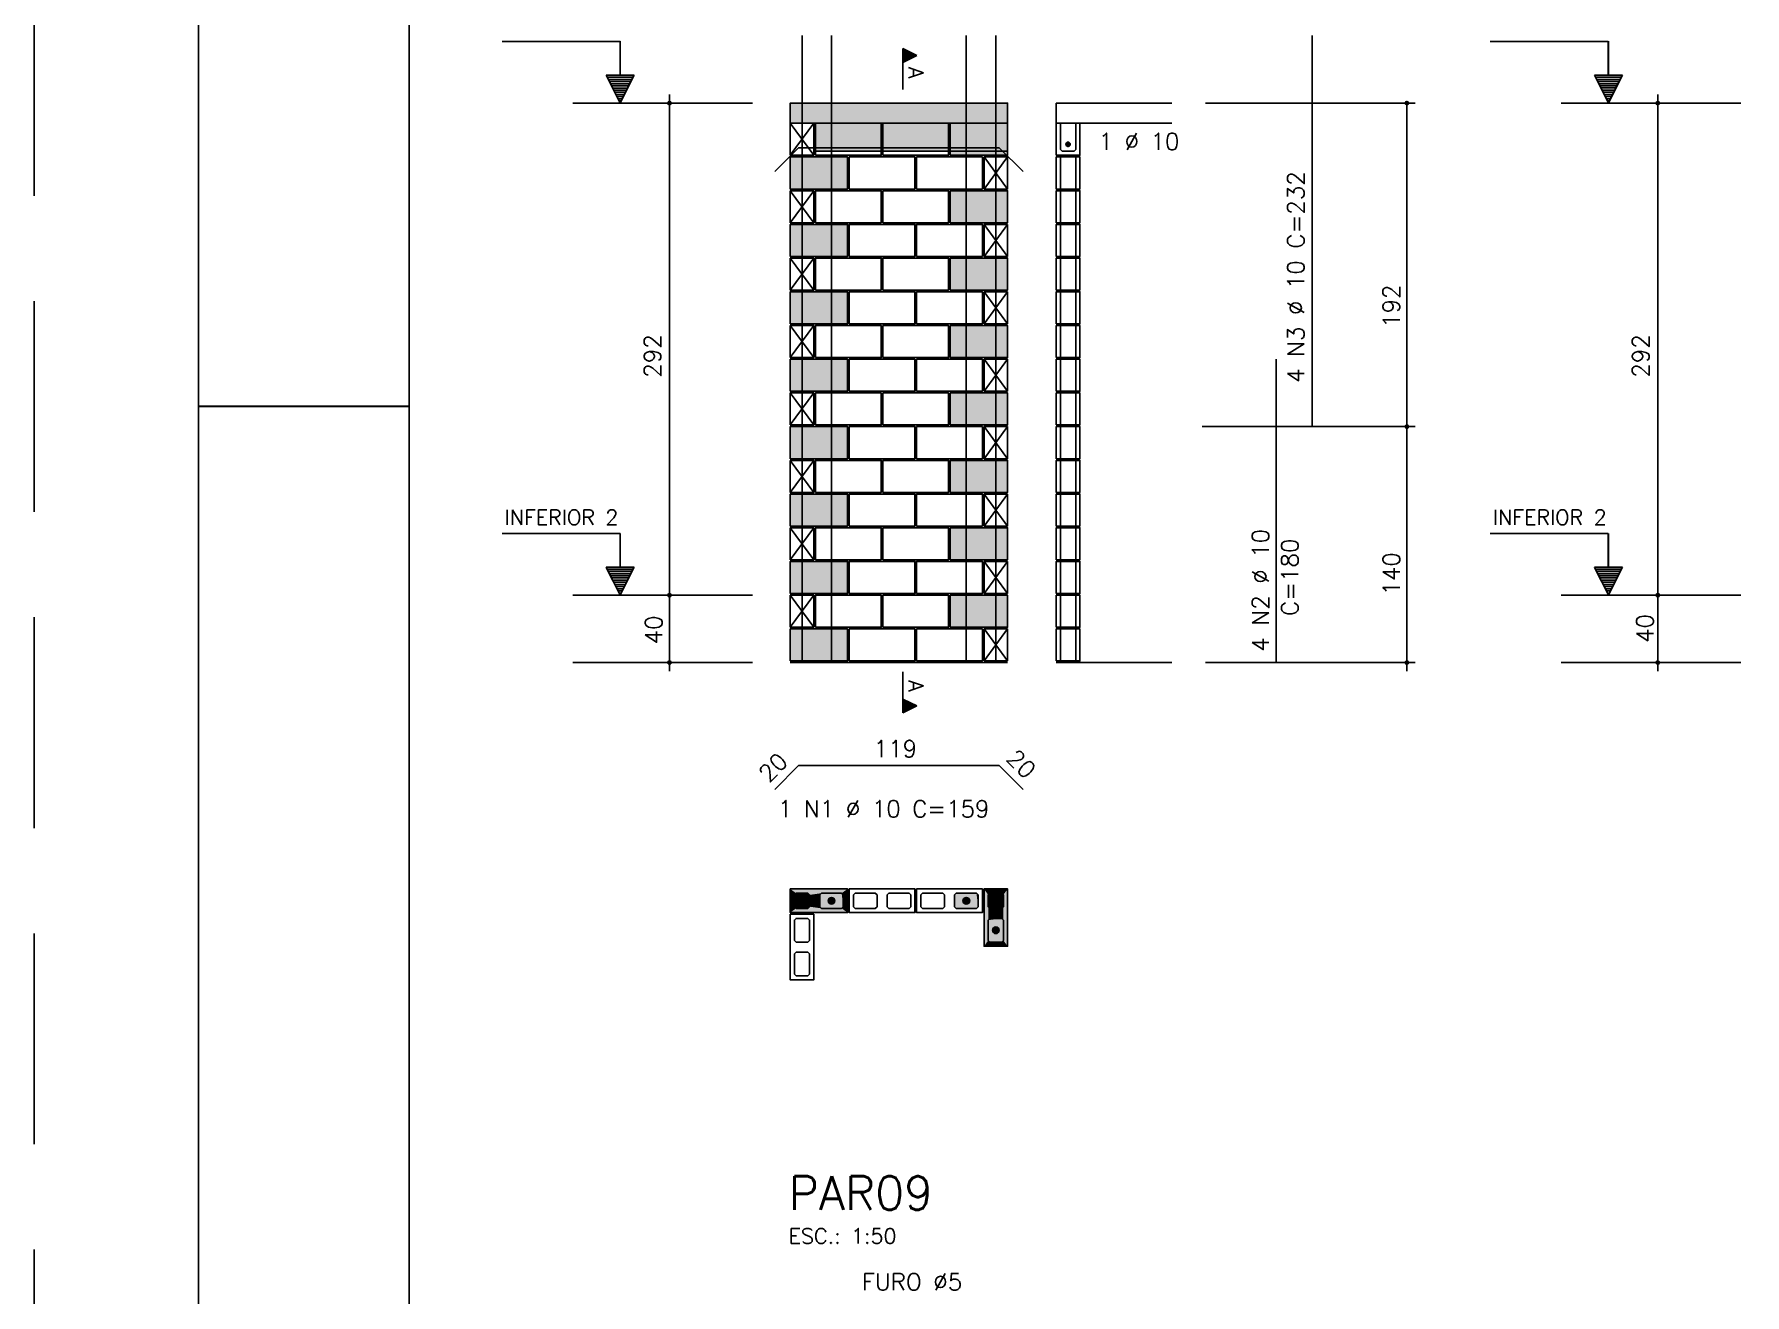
# Model space of a CAD drawing. Extents: x -1.9 to 86, y -1.6 to 60.9.
# Drawn here: x -1.95 to 18.35, y 19.16 to 34.11 of the extents above; entities that cross this region are included whole.
import ezdxf

# ---------------------------------------------------------------- set-up
doc = ezdxf.new("R2010")
doc.units = 0
doc.header["$MEASUREMENT"] = 0
doc.linetypes.add('HIDDEN', pattern=[0.375, 0.25, -0.125])
doc.layers.get('0').update_dxf_attribs({"linetype": 'CONTINUOUS'})
doc.layers.get('Defpoints').update_dxf_attribs({"linetype": 'CONTINUOUS'})
for name, color, linetype in [('ARQ_FOLHA', 7, 'CONTINUOUS'), ('PENA_01', 1, 'CONTINUOUS'), ('PENA_02', 2, 'CONTINUOUS'), ('PENA_03', 3, 'CONTINUOUS'), ('PENA_05', 5, 'CONTINUOUS'), ('PENA_06', 6, 'CONTINUOUS'), ('PENA_09', 254, 'CONTINUOUS'), ('PENA_11', 252, 'CONTINUOUS'), ('PENA_21', 100, 'CONTINUOUS')]:
    doc.layers.add(name, color=color, linetype=linetype)
doc.styles.get("Standard").update_dxf_attribs({"font": 'ROMANS.SHX'})

# ---------------------------------------------------------------- blocks, each defined once
blk = doc.blocks.new('FOLHA A1 - 841 X 594')
at = {"layer": 'ARQ_FOLHA', "color": 1}
blk.add_line((-816, 297), (-841, 297), dxfattribs=at)
for points in [[(-841, 0), (0, 0), (0, 594), (-841, 594)], [(-816, 10), (-10, 10), (-10, 584), (-816, 584)]]:
    blk.add_lwpolyline(points, close=True, dxfattribs=at)
at = {"layer": 'Defpoints', "color": 8, "linetype": 'HIDDEN', "ltscale": 100}
blk.add_lwpolyline([(-860.5, 609.5), (-860.5, -15.5), (19.5, -15.5), (19.5, 609.5)], close=True, dxfattribs=at)
blk = doc.blocks.new('*U24')
blk.add_blockref('FOLHA A1 - 841 X 594', (0, 0))

msp = doc.modelspace()

# ---------------------------------------------------------------- linework, layer by layer
at = {"layer": 'PENA_01', "linetype": 'Continuous'}
for p, q in [((4.442724, 33.297478), (6.573587, 33.297478)), ((16.170144, 33.297678), (18.301008, 33.297678)), ((7.32108, 32.727478), (8.10108, 32.727478)), ((8.12108, 32.727478), (8.90108, 32.727478)), ((8.92108, 32.727478), (9.60108, 32.727478)), ((4.442724, 27.457478), (6.573587, 27.457478)), ((16.170144, 27.457678), (18.301008, 27.457678)), ((4.442724, 26.657478), (6.573587, 26.657478)), ((16.170144, 26.657678), (18.301008, 26.657678))]:
    msp.add_line(p, q, dxfattribs=at)
for points in [[(7.09108, 23.741505), (7.23108, 23.741505), (7.25108, 23.761505), (7.25108, 23.901505), (7.23108, 23.921505), (7.09108, 23.921505), (7.07108, 23.901505), (7.07108, 23.761505), (7.09108, 23.741505)], [(7.39108, 23.741505), (7.63108, 23.741505), (7.65108, 23.761505), (7.65108, 23.901505), (7.63108, 23.921505), (7.39108, 23.921505), (7.37108, 23.901505), (7.37108, 23.761505), (7.39108, 23.741505)], [(7.77108, 23.901505), (7.79108, 23.921505), (8.03108, 23.921505), (8.05108, 23.901505), (8.05108, 23.761505), (8.03108, 23.741505), (7.79108, 23.741505), (7.77108, 23.761505), (7.77108, 23.901505)], [(8.17108, 23.901505), (8.19108, 23.921505), (8.43108, 23.921505), (8.45108, 23.901505), (8.45108, 23.761505), (8.43108, 23.741505), (8.19108, 23.741505), (8.17108, 23.761505), (8.17108, 23.901505)], [(8.57108, 23.901505), (8.59108, 23.921505), (8.83108, 23.921505), (8.85108, 23.901505), (8.85108, 23.761505), (8.83108, 23.741505), (8.59108, 23.741505), (8.57108, 23.761505), (8.57108, 23.901505)], [(8.97108, 23.901505), (8.99108, 23.921505), (9.23108, 23.921505), (9.25108, 23.901505), (9.25108, 23.761505), (9.23108, 23.741505), (8.99108, 23.741505), (8.97108, 23.761505), (8.97108, 23.901505)], [(9.37108, 23.901505), (9.37108, 23.761505), (9.39108, 23.741505), (9.53108, 23.741505), (9.55108, 23.761505), (9.55108, 23.901505), (9.53108, 23.921505), (9.39108, 23.921505), (9.37108, 23.901505)], [(7.23108, 23.621505), (7.25108, 23.601505), (7.25108, 23.361505), (7.23108, 23.341505), (7.09108, 23.341505), (7.07108, 23.361505), (7.07108, 23.601505), (7.09108, 23.621505), (7.23108, 23.621505)], [(9.37108, 23.601505), (9.37108, 23.361505), (9.39108, 23.341505), (9.53108, 23.341505), (9.55108, 23.361505), (9.55108, 23.601505), (9.53108, 23.621505), (9.39108, 23.621505), (9.37108, 23.601505)], [(7.23108, 23.221505), (7.25108, 23.201505), (7.25108, 22.961505), (7.23108, 22.941505), (7.09108, 22.941505), (7.07108, 22.961505), (7.07108, 23.201505), (7.09108, 23.221505), (7.23108, 23.221505)]]:
    msp.add_lwpolyline(points, dxfattribs=at)
at = {"layer": 'PENA_02', "linetype": 'Continuous'}
for p, q in [((7.30108, 33.057478), (7.02108, 33.057478)), ((7.02108, 33.057478), (7.02108, 32.677478)), ((7.30108, 32.677478), (7.30108, 33.057478)), ((7.02108, 32.677478), (7.30108, 32.677478)), ((9.60108, 32.657478), (9.32108, 32.657478)), ((9.32108, 32.657478), (9.32108, 32.277478)), ((9.60108, 32.277478), (9.60108, 32.657478)), ((9.32108, 32.277478), (9.60108, 32.277478)), ((7.30108, 32.257478), (7.02108, 32.257478)), ((7.02108, 32.257478), (7.02108, 31.877478)), ((7.30108, 31.877478), (7.30108, 32.257478)), ((7.02108, 31.877478), (7.30108, 31.877478)), ((9.60108, 31.857478), (9.32108, 31.857478)), ((9.32108, 31.857478), (9.32108, 31.477478)), ((9.60108, 31.477478), (9.60108, 31.857478)), ((9.32108, 31.477478), (9.60108, 31.477478)), ((7.30108, 31.457478), (7.02108, 31.457478)), ((7.02108, 31.457478), (7.02108, 31.077478)), ((7.30108, 31.077478), (7.30108, 31.457478)), ((7.02108, 31.077478), (7.30108, 31.077478)), ((9.60108, 31.057478), (9.32108, 31.057478)), ((9.32108, 31.057478), (9.32108, 30.677478)), ((9.60108, 30.677478), (9.60108, 31.057478)), ((7.30108, 30.657478), (7.02108, 30.657478)), ((7.02108, 30.657478), (7.02108, 30.277478)), ((7.30108, 30.277478), (7.30108, 30.657478)), ((9.32108, 30.677478), (9.60108, 30.677478)), ((7.02108, 30.277478), (7.30108, 30.277478)), ((9.60108, 30.257478), (9.32108, 30.257478)), ((9.32108, 30.257478), (9.32108, 29.877478)), ((9.60108, 29.877478), (9.60108, 30.257478)), ((7.30108, 29.857478), (7.02108, 29.857478)), ((7.02108, 29.857478), (7.02108, 29.477478)), ((7.30108, 29.477478), (7.30108, 29.857478)), ((9.32108, 29.877478), (9.60108, 29.877478)), ((0, 29.700015), (2.5, 29.700015)), ((7.02108, 29.477478), (7.30108, 29.477478)), ((9.60108, 29.457478), (9.32108, 29.457478)), ((9.32108, 29.457478), (9.32108, 29.077478)), ((9.60108, 29.077478), (9.60108, 29.457478)), ((7.30108, 29.057478), (7.02108, 29.057478)), ((7.02108, 29.057478), (7.02108, 28.677478)), ((7.30108, 28.677478), (7.30108, 29.057478)), ((9.32108, 29.077478), (9.60108, 29.077478)), ((7.02108, 28.677478), (7.30108, 28.677478)), ((9.60108, 28.657478), (9.32108, 28.657478)), ((9.32108, 28.657478), (9.32108, 28.277478)), ((9.60108, 28.277478), (9.60108, 28.657478)), ((7.30108, 28.257478), (7.02108, 28.257478)), ((7.02108, 28.257478), (7.02108, 27.877478)), ((7.30108, 27.877478), (7.30108, 28.257478)), ((9.32108, 28.277478), (9.60108, 28.277478)), ((7.02108, 27.877478), (7.30108, 27.877478)), ((9.60108, 27.857478), (9.32108, 27.857478)), ((9.32108, 27.857478), (9.32108, 27.477478)), ((9.60108, 27.477478), (9.60108, 27.857478)), ((7.30108, 27.457478), (7.02108, 27.457478)), ((7.02108, 27.457478), (7.02108, 27.077478)), ((7.30108, 27.077478), (7.30108, 27.457478)), ((9.32108, 27.477478), (9.60108, 27.477478)), ((7.02108, 27.077478), (7.30108, 27.077478)), ((9.60108, 27.057478), (9.32108, 27.057478)), ((9.32108, 27.057478), (9.32108, 26.677478)), ((9.60108, 26.677478), (9.60108, 27.057478)), ((7.02108, 26.657478), (9.60108, 26.657478)), ((9.32108, 26.677478), (9.60108, 26.677478))]:
    msp.add_line(p, q, dxfattribs=at)
for points in [[(7.02108, 33.057478), (9.60108, 33.057478), (9.60108, 33.297478), (7.02108, 33.297478), (7.02108, 33.057478)], [(7.32108, 32.677478), (8.10108, 32.677478), (8.10108, 33.057478), (7.32108, 33.057478), (7.32108, 32.677478)], [(8.12108, 32.677478), (8.90108, 32.677478), (8.90108, 33.057478), (8.12108, 33.057478), (8.12108, 32.677478)], [(8.92108, 32.677478), (9.60108, 32.677478), (9.60108, 33.057478), (8.92108, 33.057478), (8.92108, 32.677478)], [(7.02108, 32.277478), (7.70108, 32.277478), (7.70108, 32.657478), (7.02108, 32.657478), (7.02108, 32.277478)], [(7.72108, 32.277478), (8.50108, 32.277478), (8.50108, 32.657478), (7.72108, 32.657478), (7.72108, 32.277478)], [(8.52108, 32.277478), (9.30108, 32.277478), (9.30108, 32.657478), (8.52108, 32.657478), (8.52108, 32.277478)], [(7.32108, 31.877478), (8.10108, 31.877478), (8.10108, 32.257478), (7.32108, 32.257478), (7.32108, 31.877478)], [(8.12108, 31.877478), (8.90108, 31.877478), (8.90108, 32.257478), (8.12108, 32.257478), (8.12108, 31.877478)], [(8.92108, 31.877478), (9.60108, 31.877478), (9.60108, 32.257478), (8.92108, 32.257478), (8.92108, 31.877478)], [(7.02108, 31.477478), (7.70108, 31.477478), (7.70108, 31.857478), (7.02108, 31.857478), (7.02108, 31.477478)], [(7.72108, 31.477478), (8.50108, 31.477478), (8.50108, 31.857478), (7.72108, 31.857478), (7.72108, 31.477478)], [(8.52108, 31.477478), (9.30108, 31.477478), (9.30108, 31.857478), (8.52108, 31.857478), (8.52108, 31.477478)], [(7.32108, 31.077478), (8.10108, 31.077478), (8.10108, 31.457478), (7.32108, 31.457478), (7.32108, 31.077478)], [(8.12108, 31.077478), (8.90108, 31.077478), (8.90108, 31.457478), (8.12108, 31.457478), (8.12108, 31.077478)], [(8.92108, 31.077478), (9.60108, 31.077478), (9.60108, 31.457478), (8.92108, 31.457478), (8.92108, 31.077478)], [(7.02108, 30.677478), (7.70108, 30.677478), (7.70108, 31.057478), (7.02108, 31.057478), (7.02108, 30.677478)], [(7.72108, 30.677478), (8.50108, 30.677478), (8.50108, 31.057478), (7.72108, 31.057478), (7.72108, 30.677478)], [(8.52108, 30.677478), (9.30108, 30.677478), (9.30108, 31.057478), (8.52108, 31.057478), (8.52108, 30.677478)], [(7.32108, 30.277478), (8.10108, 30.277478), (8.10108, 30.657478), (7.32108, 30.657478), (7.32108, 30.277478)], [(8.12108, 30.277478), (8.90108, 30.277478), (8.90108, 30.657478), (8.12108, 30.657478), (8.12108, 30.277478)], [(8.92108, 30.277478), (9.60108, 30.277478), (9.60108, 30.657478), (8.92108, 30.657478), (8.92108, 30.277478)], [(7.02108, 29.877478), (7.70108, 29.877478), (7.70108, 30.257478), (7.02108, 30.257478), (7.02108, 29.877478)], [(7.72108, 29.877478), (8.50108, 29.877478), (8.50108, 30.257478), (7.72108, 30.257478), (7.72108, 29.877478)], [(8.52108, 29.877478), (9.30108, 29.877478), (9.30108, 30.257478), (8.52108, 30.257478), (8.52108, 29.877478)], [(7.32108, 29.477478), (8.10108, 29.477478), (8.10108, 29.857478), (7.32108, 29.857478), (7.32108, 29.477478)], [(8.12108, 29.477478), (8.90108, 29.477478), (8.90108, 29.857478), (8.12108, 29.857478), (8.12108, 29.477478)], [(8.92108, 29.477478), (9.60108, 29.477478), (9.60108, 29.857478), (8.92108, 29.857478), (8.92108, 29.477478)], [(7.02108, 29.077478), (7.70108, 29.077478), (7.70108, 29.457478), (7.02108, 29.457478), (7.02108, 29.077478)], [(7.72108, 29.077478), (8.50108, 29.077478), (8.50108, 29.457478), (7.72108, 29.457478), (7.72108, 29.077478)], [(8.52108, 29.077478), (9.30108, 29.077478), (9.30108, 29.457478), (8.52108, 29.457478), (8.52108, 29.077478)], [(7.32108, 28.677478), (8.10108, 28.677478), (8.10108, 29.057478), (7.32108, 29.057478), (7.32108, 28.677478)], [(8.12108, 28.677478), (8.90108, 28.677478), (8.90108, 29.057478), (8.12108, 29.057478), (8.12108, 28.677478)], [(8.92108, 28.677478), (9.60108, 28.677478), (9.60108, 29.057478), (8.92108, 29.057478), (8.92108, 28.677478)], [(7.02108, 28.277478), (7.70108, 28.277478), (7.70108, 28.657478), (7.02108, 28.657478), (7.02108, 28.277478)], [(7.72108, 28.277478), (8.50108, 28.277478), (8.50108, 28.657478), (7.72108, 28.657478), (7.72108, 28.277478)], [(8.52108, 28.277478), (9.30108, 28.277478), (9.30108, 28.657478), (8.52108, 28.657478), (8.52108, 28.277478)], [(7.32108, 27.877478), (8.10108, 27.877478), (8.10108, 28.257478), (7.32108, 28.257478), (7.32108, 27.877478)], [(8.12108, 27.877478), (8.90108, 27.877478), (8.90108, 28.257478), (8.12108, 28.257478), (8.12108, 27.877478)], [(8.92108, 27.877478), (9.60108, 27.877478), (9.60108, 28.257478), (8.92108, 28.257478), (8.92108, 27.877478)], [(7.02108, 27.477478), (7.70108, 27.477478), (7.70108, 27.857478), (7.02108, 27.857478), (7.02108, 27.477478)], [(7.72108, 27.477478), (8.50108, 27.477478), (8.50108, 27.857478), (7.72108, 27.857478), (7.72108, 27.477478)], [(8.52108, 27.477478), (9.30108, 27.477478), (9.30108, 27.857478), (8.52108, 27.857478), (8.52108, 27.477478)], [(7.32108, 27.077478), (8.10108, 27.077478), (8.10108, 27.457478), (7.32108, 27.457478), (7.32108, 27.077478)], [(8.12108, 27.077478), (8.90108, 27.077478), (8.90108, 27.457478), (8.12108, 27.457478), (8.12108, 27.077478)], [(8.92108, 27.077478), (9.60108, 27.077478), (9.60108, 27.457478), (8.92108, 27.457478), (8.92108, 27.077478)], [(7.02108, 26.677478), (7.70108, 26.677478), (7.70108, 27.057478), (7.02108, 27.057478), (7.02108, 26.677478)], [(7.72108, 26.677478), (8.50108, 26.677478), (8.50108, 27.057478), (7.72108, 27.057478), (7.72108, 26.677478)], [(8.52108, 26.677478), (9.30108, 26.677478), (9.30108, 27.057478), (8.52108, 27.057478), (8.52108, 26.677478)], [(7.02108, 23.691505), (7.70108, 23.691505), (7.70108, 23.971505), (7.02108, 23.971505), (7.02108, 23.691505)], [(7.72108, 23.971505), (8.50108, 23.971505), (8.50108, 23.691505), (7.72108, 23.691505), (7.72108, 23.971505)], [(8.52108, 23.971505), (9.30108, 23.971505), (9.30108, 23.691505), (8.52108, 23.691505), (8.52108, 23.971505)], [(9.32108, 23.971505), (9.32108, 23.291505), (9.60108, 23.291505), (9.60108, 23.971505), (9.32108, 23.971505)], [(7.30108, 23.671505), (7.30108, 22.891505), (7.02108, 22.891505), (7.02108, 23.671505), (7.30108, 23.671505)]]:
    msp.add_lwpolyline(points, dxfattribs=at)
for centre, radius in [((5.58887, 33.297478), 0.02), ((5.58887, 33.297478), 0.01), ((14.339131, 33.297478), 0.02), ((14.339131, 33.297478), 0.01), ((17.31629, 33.297678), 0.02), ((17.31629, 33.297678), 0.01), ((14.339131, 29.457478), 0.02), ((14.339131, 29.457478), 0.01), ((5.58887, 27.457478), 0.02), ((5.58887, 27.457478), 0.01), ((17.31629, 27.457678), 0.02), ((17.31629, 27.457678), 0.01), ((5.58887, 26.657478), 0.02), ((5.58887, 26.657478), 0.01), ((14.339131, 26.657478), 0.02), ((14.339131, 26.657478), 0.01), ((17.31629, 26.657678), 0.02), ((17.31629, 26.657678), 0.01)]:
    msp.add_circle(centre, radius, dxfattribs=at)
at = {"layer": 'PENA_03', "linetype": 'Continuous'}
for p, q in [((5.001723, 34.029343), (3.601723, 34.029343)), ((5.001723, 33.629343), (5.001723, 34.029343)), ((5.003123, 33.629343), (5.003123, 34.030743)), ((8.357106, 33.4588), (8.357106, 33.945182)), ((8.357106, 33.945182), (8.523039, 33.862216)), ((8.357801, 33.944054), (8.521478, 33.862216)), ((8.357802, 33.944054), (8.357802, 33.780377)), ((8.36987, 33.9388), (8.36987, 33.785631)), ((8.382634, 33.932418), (8.382634, 33.792013)), ((8.395398, 33.926036), (8.395398, 33.798395)), ((8.408162, 33.919654), (8.408162, 33.804777)), ((8.420926, 33.913272), (8.420926, 33.811159)), ((8.43369, 33.90689), (8.43369, 33.817541)), ((8.446454, 33.900508), (8.446454, 33.823923)), ((16.729143, 34.029543), (15.329143, 34.029543)), ((16.729143, 33.629543), (16.729143, 34.029543)), ((16.730543, 33.629543), (16.730543, 34.030943)), ((8.523039, 33.862216), (8.357801, 33.779597)), ((8.521478, 33.862216), (8.357802, 33.780377)), ((8.357802, 33.779597), (8.357802, 33.4588)), ((8.459218, 33.894126), (8.459218, 33.830305)), ((8.471982, 33.887744), (8.471982, 33.836687)), ((8.484746, 33.881362), (8.484746, 33.843069)), ((8.497511, 33.87498), (8.497511, 33.849451)), ((8.510275, 33.868598), (8.510275, 33.855834)), ((5.002423, 33.297478), (4.83649, 33.629343)), ((4.83649, 33.629343), (5.001723, 33.629343)), ((5.002423, 33.3006), (4.838746, 33.627952)), ((5.166099, 33.627952), (4.838746, 33.627952)), ((5.155591, 33.603815), (4.849253, 33.603815)), ((5.142827, 33.578287), (4.862018, 33.578287)), ((5.130063, 33.552759), (4.874782, 33.552759)), ((5.117299, 33.527231), (4.887546, 33.527231)), ((5.104535, 33.501703), (4.90031, 33.501703)), ((5.168355, 33.629343), (5.002423, 33.297478)), ((5.166099, 33.627953), (5.002423, 33.300599)), ((5.003123, 33.629343), (5.168355, 33.629343)), ((16.729843, 33.297678), (16.56391, 33.629543)), ((16.56391, 33.629543), (16.729143, 33.629543)), ((16.729843, 33.3008), (16.566166, 33.628152)), ((16.893519, 33.628152), (16.566166, 33.628152)), ((16.883012, 33.604015), (16.576674, 33.604015)), ((16.870248, 33.578487), (16.589438, 33.578487)), ((16.857484, 33.552959), (16.602202, 33.552959)), ((16.844719, 33.527431), (16.614966, 33.527431)), ((16.831955, 33.501903), (16.62773, 33.501903)), ((16.895776, 33.629543), (16.729843, 33.297678)), ((16.893519, 33.628153), (16.729843, 33.300799)), ((16.730543, 33.629543), (16.895776, 33.629543)), ((5.091771, 33.476175), (4.913074, 33.476175)), ((5.079007, 33.450647), (4.925838, 33.450647)), ((5.066243, 33.425119), (4.938602, 33.425119)), ((5.053479, 33.399591), (4.951366, 33.399591)), ((5.040715, 33.374063), (4.96413, 33.374063)), ((5.027951, 33.348534), (4.976894, 33.348534)), ((5.015187, 33.323006), (4.989659, 33.323006)), ((5.58887, 26.556945), (5.58887, 33.397478)), ((10.179135, 33.297478), (10.179135, 32.677478)), ((10.179135, 33.297478), (11.549815, 33.297478)), ((11.949815, 33.297478), (14.439131, 33.297478)), ((14.339131, 26.556945), (14.339131, 33.297478)), ((16.819191, 33.476375), (16.640494, 33.476375)), ((16.806427, 33.450847), (16.653258, 33.450847)), ((16.793663, 33.425319), (16.666022, 33.425319)), ((16.780899, 33.399791), (16.678786, 33.399791)), ((16.768135, 33.374263), (16.69155, 33.374263)), ((16.755371, 33.348734), (16.704314, 33.348734)), ((16.742607, 33.323206), (16.717079, 33.323206)), ((17.31629, 26.557145), (17.31629, 33.397678)), ((7.02108, 32.677478), (7.30108, 33.057478)), ((7.30108, 32.677478), (7.02108, 33.057478)), ((10.179135, 33.057478), (11.549815, 33.057478)), ((9.32108, 32.277478), (9.60108, 32.657478)), ((9.60108, 32.277478), (9.32108, 32.657478)), ((10.229135, 32.277478), (10.229135, 32.657478)), ((10.409135, 32.277478), (10.409135, 32.657478)), ((7.02108, 31.877478), (7.30108, 32.257478)), ((7.30108, 31.877478), (7.02108, 32.257478)), ((10.229135, 31.877478), (10.229135, 32.257478)), ((10.409135, 31.877478), (10.409135, 32.257478)), ((9.32108, 31.477478), (9.60108, 31.857478)), ((9.60108, 31.477478), (9.32108, 31.857478)), ((10.229135, 31.477478), (10.229135, 31.857478)), ((10.409135, 31.477478), (10.409135, 31.857478)), ((7.02108, 31.077478), (7.30108, 31.457478)), ((7.30108, 31.077478), (7.02108, 31.457478)), ((10.229135, 31.077478), (10.229135, 31.457478)), ((10.409135, 31.077478), (10.409135, 31.457478)), ((9.32108, 30.677478), (9.60108, 31.057478)), ((9.60108, 30.677478), (9.32108, 31.057478)), ((10.229135, 30.677478), (10.229135, 31.057478)), ((10.409135, 30.677478), (10.409135, 31.057478)), ((7.02108, 30.277478), (7.30108, 30.657478)), ((7.30108, 30.277478), (7.02108, 30.657478)), ((10.229135, 30.277478), (10.229135, 30.657478)), ((10.409135, 30.277478), (10.409135, 30.657478)), ((9.32108, 29.877478), (9.60108, 30.257478)), ((9.60108, 29.877478), (9.32108, 30.257478)), ((10.229135, 29.877478), (10.229135, 30.257478)), ((10.409135, 29.877478), (10.409135, 30.257478)), ((7.02108, 29.477478), (7.30108, 29.857478)), ((7.30108, 29.477478), (7.02108, 29.857478)), ((10.229135, 29.477478), (10.229135, 29.857478)), ((10.409135, 29.477478), (10.409135, 29.857478)), ((9.32108, 29.077478), (9.60108, 29.457478)), ((9.60108, 29.077478), (9.32108, 29.457478)), ((10.229135, 29.077478), (10.229135, 29.457478)), ((10.409135, 29.077478), (10.409135, 29.457478)), ((11.907883, 29.457478), (14.439131, 29.457478)), ((7.02108, 28.677478), (7.30108, 29.057478)), ((7.30108, 28.677478), (7.02108, 29.057478)), ((10.229135, 28.677478), (10.229135, 29.057478)), ((10.409135, 28.677478), (10.409135, 29.057478)), ((9.32108, 28.277478), (9.60108, 28.657478)), ((9.60108, 28.277478), (9.32108, 28.657478)), ((10.229135, 28.277478), (10.229135, 28.657478)), ((10.409135, 28.277478), (10.409135, 28.657478)), ((7.02108, 27.877478), (7.30108, 28.257478)), ((7.30108, 27.877478), (7.02108, 28.257478)), ((10.229135, 27.877478), (10.229135, 28.257478)), ((10.409135, 27.877478), (10.409135, 28.257478)), ((5.001723, 28.189343), (3.601723, 28.189343)), ((5.001723, 27.789343), (5.001723, 28.189343)), ((5.003123, 27.789343), (5.003123, 28.190743)), ((16.729143, 28.189543), (15.329143, 28.189543)), ((16.729143, 27.789543), (16.729143, 28.189543)), ((16.730543, 27.789543), (16.730543, 28.190943)), ((9.32108, 27.477478), (9.60108, 27.857478)), ((9.60108, 27.477478), (9.32108, 27.857478)), ((10.229135, 27.477478), (10.229135, 27.857478)), ((10.409135, 27.477478), (10.409135, 27.857478)), ((5.002423, 27.457478), (4.83649, 27.789343)), ((4.83649, 27.789343), (5.001723, 27.789343)), ((5.002423, 27.4606), (4.838746, 27.787952)), ((5.166099, 27.787952), (4.838746, 27.787952)), ((5.155591, 27.763815), (4.849253, 27.763815)), ((5.142827, 27.738287), (4.862018, 27.738287)), ((5.130063, 27.712759), (4.874782, 27.712759)), ((5.117299, 27.687231), (4.887546, 27.687231)), ((5.104535, 27.661703), (4.90031, 27.661703)), ((5.091771, 27.636175), (4.913074, 27.636175)), ((5.079007, 27.610647), (4.925838, 27.610647)), ((5.168355, 27.789343), (5.002423, 27.457478)), ((5.166099, 27.787953), (5.002423, 27.460599)), ((5.003123, 27.789343), (5.168355, 27.789343)), ((16.729843, 27.457678), (16.56391, 27.789543)), ((16.56391, 27.789543), (16.729143, 27.789543)), ((16.729843, 27.4608), (16.566166, 27.788152)), ((16.893519, 27.788152), (16.566166, 27.788152)), ((16.883012, 27.764015), (16.576674, 27.764015)), ((16.870248, 27.738487), (16.589438, 27.738487)), ((16.857484, 27.712959), (16.602202, 27.712959)), ((16.844719, 27.687431), (16.614966, 27.687431)), ((16.831955, 27.661903), (16.62773, 27.661903)), ((16.819191, 27.636375), (16.640494, 27.636375)), ((16.806427, 27.610847), (16.653258, 27.610847)), ((16.895776, 27.789543), (16.729843, 27.457678)), ((16.893519, 27.788153), (16.729843, 27.460799)), ((16.730543, 27.789543), (16.895776, 27.789543)), ((5.066243, 27.585119), (4.938602, 27.585119)), ((5.053479, 27.559591), (4.951366, 27.559591)), ((5.040715, 27.534063), (4.96413, 27.534063)), ((5.027951, 27.508534), (4.976894, 27.508534)), ((5.015187, 27.483006), (4.989659, 27.483006)), ((7.02108, 27.077478), (7.30108, 27.457478)), ((7.30108, 27.077478), (7.02108, 27.457478)), ((10.229135, 27.077478), (10.229135, 27.457478)), ((10.409135, 27.077478), (10.409135, 27.457478)), ((16.793663, 27.585319), (16.666022, 27.585319)), ((16.780899, 27.559791), (16.678786, 27.559791)), ((16.768135, 27.534263), (16.69155, 27.534263)), ((16.755371, 27.508734), (16.704314, 27.508734)), ((16.742607, 27.483206), (16.717079, 27.483206)), ((9.32108, 26.677478), (9.60108, 27.057478)), ((9.60108, 26.677478), (9.32108, 27.057478)), ((10.229135, 26.677478), (10.229135, 27.057478)), ((10.409135, 26.677478), (10.409135, 27.057478)), ((10.179135, 26.657478), (11.549815, 26.657478)), ((11.949815, 26.657478), (14.439131, 26.657478)), ((8.357106, 26.546628), (8.357106, 26.060246)), ((8.357802, 26.225831), (8.357802, 26.546628)), ((8.523039, 26.143212), (8.357801, 26.225831)), ((8.357802, 26.061374), (8.357802, 26.225051)), ((8.521478, 26.143212), (8.357802, 26.225051)), ((8.36987, 26.066628), (8.36987, 26.219797)), ((8.382634, 26.07301), (8.382634, 26.213415)), ((8.395398, 26.079392), (8.395398, 26.207033)), ((8.408162, 26.085774), (8.408162, 26.200651)), ((8.420926, 26.092156), (8.420926, 26.194269)), ((8.43369, 26.098538), (8.43369, 26.187887)), ((8.357106, 26.060246), (8.523039, 26.143212)), ((8.357801, 26.061374), (8.521478, 26.143212)), ((8.446454, 26.10492), (8.446454, 26.181505)), ((8.459218, 26.111302), (8.459218, 26.175123)), ((8.471982, 26.117684), (8.471982, 26.168741)), ((8.484746, 26.124066), (8.484746, 26.162359)), ((8.497511, 26.130448), (8.497511, 26.155977)), ((8.510275, 26.13683), (8.510275, 26.149594))]:
    msp.add_line(p, q, dxfattribs=at)
for points in [[(10.179135, 32.677478), (10.459135, 32.677478), (10.459135, 33.057478)], [(10.409135, 33.057478), (10.409135, 32.747478), (10.389135, 32.727478), (10.249135, 32.727478), (10.229135, 32.747478), (10.229135, 33.057478)], [(10.343684, 32.808468), (10.341523, 32.818636), (10.335412, 32.827047), (10.32641, 32.832244), (10.316071, 32.833331), (10.306184, 32.830119), (10.298459, 32.823163), (10.294231, 32.813666), (10.294231, 32.80327), (10.298459, 32.793773), (10.306184, 32.786817), (10.316071, 32.783605), (10.32641, 32.784692), (10.335412, 32.789889), (10.341523, 32.7983), (10.343684, 32.808468)], [(10.179135, 32.277478), (10.459135, 32.277478), (10.459135, 32.657478), (10.179135, 32.657478), (10.179135, 32.277478)], [(10.179135, 31.877478), (10.459135, 31.877478), (10.459135, 32.257478), (10.179135, 32.257478), (10.179135, 31.877478)], [(10.179135, 31.477478), (10.459135, 31.477478), (10.459135, 31.857478), (10.179135, 31.857478), (10.179135, 31.477478)], [(10.179135, 31.077478), (10.459135, 31.077478), (10.459135, 31.457478), (10.179135, 31.457478), (10.179135, 31.077478)], [(10.179135, 30.677478), (10.459135, 30.677478), (10.459135, 31.057478), (10.179135, 31.057478), (10.179135, 30.677478)], [(10.179135, 30.277478), (10.459135, 30.277478), (10.459135, 30.657478), (10.179135, 30.657478), (10.179135, 30.277478)], [(10.179135, 29.877478), (10.459135, 29.877478), (10.459135, 30.257478), (10.179135, 30.257478), (10.179135, 29.877478)], [(10.179135, 29.477478), (10.459135, 29.477478), (10.459135, 29.857478), (10.179135, 29.857478), (10.179135, 29.477478)], [(10.179135, 29.077478), (10.459135, 29.077478), (10.459135, 29.457478), (10.179135, 29.457478), (10.179135, 29.077478)], [(10.179135, 28.677478), (10.459135, 28.677478), (10.459135, 29.057478), (10.179135, 29.057478), (10.179135, 28.677478)], [(10.179135, 28.277478), (10.459135, 28.277478), (10.459135, 28.657478), (10.179135, 28.657478), (10.179135, 28.277478)], [(10.179135, 27.877478), (10.459135, 27.877478), (10.459135, 28.257478), (10.179135, 28.257478), (10.179135, 27.877478)], [(10.179135, 27.477478), (10.459135, 27.477478), (10.459135, 27.857478), (10.179135, 27.857478), (10.179135, 27.477478)], [(10.179135, 27.077478), (10.459135, 27.077478), (10.459135, 27.457478), (10.179135, 27.457478), (10.179135, 27.077478)], [(10.179135, 26.677478), (10.459135, 26.677478), (10.459135, 27.057478), (10.179135, 27.057478), (10.179135, 26.677478)], [(7.23108, 23.921505), (7.25108, 23.901505), (7.25108, 23.761505), (7.23108, 23.741505), (7.09108, 23.741505), (7.07108, 23.761505), (7.07108, 23.901505), (7.09108, 23.921505), (7.23108, 23.921505)], [(7.65108, 23.761505), (7.63108, 23.741505), (7.39108, 23.741505), (7.37108, 23.761505), (7.37108, 23.901505), (7.39108, 23.921505), (7.63108, 23.921505), (7.65108, 23.901505), (7.65108, 23.761505)], [(9.25108, 23.761505), (9.23108, 23.741505), (8.99108, 23.741505), (8.97108, 23.761505), (8.97108, 23.901505), (8.99108, 23.921505), (9.23108, 23.921505), (9.25108, 23.901505), (9.25108, 23.761505)], [(9.53108, 23.921505), (9.55108, 23.901505), (9.55108, 23.761505), (9.53108, 23.741505), (9.39108, 23.741505), (9.37108, 23.761505), (9.37108, 23.901505), (9.39108, 23.921505), (9.53108, 23.921505)], [(9.53108, 23.621505), (9.55108, 23.601505), (9.55108, 23.361505), (9.53108, 23.341505), (9.39108, 23.341505), (9.37108, 23.361505), (9.37108, 23.601505), (9.39108, 23.621505), (9.53108, 23.621505)]]:
    msp.add_lwpolyline(points, dxfattribs=at)
for centre, radius in [((10.318684, 32.808468), 0.025), ((7.16108, 23.831505), 0.04), ((7.51108, 23.831505), 0.04), ((9.11108, 23.831505), 0.04), ((9.46108, 23.831505), 0.04), ((9.46108, 23.481505), 0.04)]:
    msp.add_circle(centre, radius, dxfattribs=at)
for points in [[(10.343684, 32.808468), (10.298459, 32.823163), (10.294231, 32.813666)], [(10.343684, 32.808468), (10.294231, 32.813666), (10.294231, 32.80327)], [(10.343684, 32.808468), (10.294231, 32.80327), (10.298459, 32.793773)], [(10.343684, 32.808468), (10.306184, 32.830119), (10.295192, 32.817018)], [(10.343684, 32.808468), (10.295192, 32.817018), (10.295192, 32.799917)], [(10.343684, 32.808468), (10.295192, 32.799917), (10.306184, 32.786817)], [(10.343684, 32.808468), (10.306184, 32.830119), (10.298459, 32.823163)], [(10.343684, 32.808468), (10.298459, 32.793773), (10.306184, 32.786817)], [(10.343684, 32.808468), (10.316071, 32.833331), (10.306184, 32.830119)], [(10.343684, 32.808468), (10.323025, 32.833088), (10.306184, 32.830119)], [(10.343684, 32.808468), (10.306184, 32.786817), (10.323025, 32.783848)], [(10.343684, 32.808468), (10.306184, 32.786817), (10.316071, 32.783605)], [(10.343684, 32.808468), (10.32641, 32.832244), (10.316071, 32.833331)], [(10.343684, 32.808468), (10.316071, 32.783605), (10.32641, 32.784692)], [(10.343684, 32.808468), (10.337835, 32.824538), (10.323025, 32.833088)], [(10.343684, 32.808468), (10.323025, 32.783848), (10.337835, 32.792398)], [(10.343684, 32.808468), (10.335412, 32.827047), (10.32641, 32.832244)], [(10.343684, 32.808468), (10.32641, 32.784692), (10.335412, 32.789889)], [(10.343684, 32.808468), (10.341523, 32.818636), (10.335412, 32.827047)], [(10.343684, 32.808468), (10.335412, 32.789889), (10.341523, 32.7983)], [(10.343684, 32.808468), (10.337835, 32.792398), (10.343684, 32.808468)], [(10.343684, 32.808468), (10.341523, 32.7983), (10.343684, 32.808468)], [(7.20108, 23.831505), (7.14108, 23.866146), (7.123492, 23.845186)], [(7.20108, 23.831505), (7.123492, 23.845186), (7.123492, 23.817824)], [(7.20108, 23.831505), (7.123492, 23.817824), (7.14108, 23.796864)], [(7.20108, 23.831505), (7.168026, 23.870897), (7.14108, 23.866146)], [(7.20108, 23.831505), (7.14108, 23.796864), (7.168026, 23.792112)], [(7.20108, 23.831505), (7.191721, 23.857216), (7.168026, 23.870897)], [(7.20108, 23.831505), (7.168026, 23.792112), (7.191721, 23.805793)], [(7.20108, 23.831505), (7.191721, 23.805793), (7.20108, 23.831505)], [(7.55108, 23.831505), (7.49108, 23.866146), (7.473492, 23.845186)], [(7.55108, 23.831505), (7.473492, 23.845186), (7.473492, 23.817824)], [(7.55108, 23.831505), (7.473492, 23.817824), (7.49108, 23.796864)], [(7.55108, 23.831505), (7.518026, 23.870897), (7.49108, 23.866146)], [(7.55108, 23.831505), (7.49108, 23.796864), (7.518026, 23.792112)], [(7.55108, 23.831505), (7.541721, 23.857216), (7.518026, 23.870897)], [(7.55108, 23.831505), (7.518026, 23.792112), (7.541721, 23.805793)], [(7.55108, 23.831505), (7.541721, 23.805793), (7.55108, 23.831505)], [(9.15108, 23.831505), (9.09108, 23.866146), (9.073492, 23.845186)], [(9.15108, 23.831505), (9.073492, 23.845186), (9.073492, 23.817824)], [(9.15108, 23.831505), (9.073492, 23.817824), (9.09108, 23.796864)], [(9.15108, 23.831505), (9.118026, 23.870897), (9.09108, 23.866146)], [(9.15108, 23.831505), (9.09108, 23.796864), (9.118026, 23.792112)], [(9.15108, 23.831505), (9.141721, 23.857216), (9.118026, 23.870897)], [(9.15108, 23.831505), (9.118026, 23.792112), (9.141721, 23.805793)], [(9.15108, 23.831505), (9.141721, 23.805793), (9.15108, 23.831505)], [(9.50108, 23.831505), (9.44108, 23.866146), (9.423492, 23.845186)], [(9.50108, 23.831505), (9.423492, 23.845186), (9.423492, 23.817824)], [(9.50108, 23.831505), (9.423492, 23.817824), (9.44108, 23.796864)], [(9.50108, 23.831505), (9.468026, 23.870897), (9.44108, 23.866146)], [(9.50108, 23.831505), (9.44108, 23.796864), (9.468026, 23.792112)], [(9.50108, 23.831505), (9.491721, 23.857216), (9.468026, 23.870897)], [(9.50108, 23.831505), (9.468026, 23.792112), (9.491721, 23.805793)], [(9.50108, 23.831505), (9.491721, 23.805793), (9.50108, 23.831505)], [(9.50108, 23.481505), (9.44108, 23.516146), (9.423492, 23.495186)], [(9.50108, 23.481505), (9.423492, 23.495186), (9.423492, 23.467824)], [(9.50108, 23.481505), (9.423492, 23.467824), (9.44108, 23.446864)], [(9.50108, 23.481505), (9.468026, 23.520897), (9.44108, 23.516146)], [(9.50108, 23.481505), (9.44108, 23.446864), (9.468026, 23.442112)], [(9.50108, 23.481505), (9.491721, 23.507216), (9.468026, 23.520897)], [(9.50108, 23.481505), (9.468026, 23.442112), (9.491721, 23.455793)], [(9.50108, 23.481505), (9.491721, 23.455793), (9.50108, 23.481505)]]:
    msp.add_solid(points, dxfattribs=at)
at = {"layer": 'PENA_05', "linetype": 'Continuous'}
for p, q in [((13.21538, 29.457478), (13.21538, 34.097478)), ((7.12108, 32.767478), (6.838237, 32.484635)), ((9.50108, 32.767478), (7.12108, 32.767478)), ((9.783922, 32.484635), (9.50108, 32.767478)), ((12.789456, 26.657478), (12.789456, 30.257478)), ((7.12108, 25.435833), (6.838237, 25.15299)), ((9.50108, 25.435833), (7.12108, 25.435833)), ((9.783922, 25.15299), (9.50108, 25.435833))]:
    msp.add_line(p, q, dxfattribs=at)
for points in [[(7.16108, 34.097478), (7.16108, 26.657478)], [(7.51108, 34.097478), (7.51108, 26.657478)], [(9.11108, 34.097478), (9.11108, 26.657478)], [(9.46108, 34.097478), (9.46108, 26.657478)]]:
    msp.add_lwpolyline(points, dxfattribs=at)
at = {"layer": 'PENA_09', "linetype": 'Continuous'}
for points in [[(7.32108, 32.727478), (8.10108, 32.727478), (8.10108, 33.057478), (7.32108, 33.057478), (7.32108, 32.727478)], [(8.12108, 32.727478), (8.90108, 32.727478), (8.90108, 33.057478), (8.12108, 33.057478), (8.12108, 32.727478)], [(8.92108, 32.727478), (9.60108, 32.727478), (9.60108, 33.057478), (8.92108, 33.057478), (8.92108, 32.727478)]]:
    msp.add_lwpolyline(points, dxfattribs=at)
for points in [[(7.32108, 32.727478), (8.10108, 32.727478), (8.10108, 33.057478)], [(7.32108, 32.727478), (8.10108, 33.057478), (7.32108, 33.057478)], [(7.32108, 32.727478), (7.32108, 33.057478), (7.32108, 32.727478)], [(8.12108, 32.727478), (8.90108, 32.727478), (8.90108, 33.057478)], [(8.12108, 32.727478), (8.90108, 33.057478), (8.12108, 33.057478)], [(8.12108, 32.727478), (8.12108, 33.057478), (8.12108, 32.727478)], [(8.92108, 32.727478), (9.60108, 32.727478), (9.60108, 33.057478)], [(8.92108, 32.727478), (9.60108, 33.057478), (8.92108, 33.057478)], [(8.92108, 32.727478), (8.92108, 33.057478), (8.92108, 32.727478)]]:
    msp.add_solid(points, dxfattribs=at)
at = {"layer": 'PENA_11', "linetype": 'Continuous'}
for points in [[(7.02108, 33.057478), (9.60108, 33.057478), (9.60108, 33.297478)], [(7.02108, 33.057478), (9.60108, 33.297478), (7.02108, 33.297478)], [(7.02108, 33.057478), (7.02108, 33.297478), (7.02108, 33.057478)], [(7.23108, 23.921505), (7.09108, 23.741505), (7.07108, 23.761505)], [(7.23108, 23.921505), (7.07108, 23.761505), (7.07108, 23.901505)], [(7.23108, 23.921505), (7.07108, 23.901505), (7.09108, 23.921505)], [(7.23108, 23.921505), (7.23108, 23.741505), (7.09108, 23.741505)], [(7.23108, 23.921505), (7.09108, 23.921505), (7.23108, 23.921505)], [(7.23108, 23.921505), (7.25108, 23.901505), (7.25108, 23.761505)], [(7.23108, 23.921505), (7.25108, 23.761505), (7.23108, 23.741505)], [(7.65108, 23.761505), (7.37108, 23.901505), (7.39108, 23.921505)], [(7.65108, 23.761505), (7.37108, 23.761505), (7.37108, 23.901505)], [(7.65108, 23.761505), (7.39108, 23.741505), (7.37108, 23.761505)], [(7.65108, 23.761505), (7.39108, 23.921505), (7.63108, 23.921505)], [(7.65108, 23.761505), (7.63108, 23.741505), (7.39108, 23.741505)], [(7.65108, 23.761505), (7.63108, 23.921505), (7.65108, 23.901505)], [(7.65108, 23.761505), (7.65108, 23.901505), (7.65108, 23.761505)], [(9.25108, 23.761505), (8.97108, 23.901505), (8.99108, 23.921505)], [(9.25108, 23.761505), (8.97108, 23.761505), (8.97108, 23.901505)], [(9.25108, 23.761505), (8.99108, 23.741505), (8.97108, 23.761505)], [(9.25108, 23.761505), (8.99108, 23.921505), (9.23108, 23.921505)], [(9.25108, 23.761505), (9.23108, 23.741505), (8.99108, 23.741505)], [(9.25108, 23.761505), (9.23108, 23.921505), (9.25108, 23.901505)], [(9.25108, 23.761505), (9.25108, 23.901505), (9.25108, 23.761505)], [(9.53108, 23.921505), (9.39108, 23.741505), (9.37108, 23.761505)], [(9.53108, 23.921505), (9.37108, 23.761505), (9.37108, 23.901505)], [(9.53108, 23.921505), (9.37108, 23.901505), (9.39108, 23.921505)], [(9.53108, 23.921505), (9.53108, 23.741505), (9.39108, 23.741505)], [(9.53108, 23.921505), (9.39108, 23.921505), (9.53108, 23.921505)], [(9.53108, 23.921505), (9.55108, 23.901505), (9.55108, 23.761505)], [(9.53108, 23.921505), (9.55108, 23.761505), (9.53108, 23.741505)], [(9.53108, 23.621505), (9.39108, 23.341505), (9.37108, 23.361505)], [(9.53108, 23.621505), (9.37108, 23.361505), (9.37108, 23.601505)], [(9.53108, 23.621505), (9.37108, 23.601505), (9.39108, 23.621505)], [(9.53108, 23.621505), (9.53108, 23.341505), (9.39108, 23.341505)], [(9.53108, 23.621505), (9.39108, 23.621505), (9.53108, 23.621505)], [(9.53108, 23.621505), (9.55108, 23.601505), (9.55108, 23.361505)], [(9.53108, 23.621505), (9.55108, 23.361505), (9.53108, 23.341505)]]:
    msp.add_solid(points, dxfattribs=at)
at = {"layer": 'PENA_21', "linetype": 'Continuous'}
for points in [[(8.92108, 32.677478), (9.60108, 32.677478), (9.60108, 32.727478), (8.92108, 32.727478), (8.92108, 32.677478)], [(7.02108, 32.277478), (7.70108, 32.277478), (7.70108, 32.657478), (7.02108, 32.657478), (7.02108, 32.277478)], [(8.92108, 31.877478), (9.60108, 31.877478), (9.60108, 32.257478), (8.92108, 32.257478), (8.92108, 31.877478)], [(7.02108, 31.477478), (7.70108, 31.477478), (7.70108, 31.857478), (7.02108, 31.857478), (7.02108, 31.477478)], [(8.92108, 31.077478), (9.60108, 31.077478), (9.60108, 31.457478), (8.92108, 31.457478), (8.92108, 31.077478)], [(7.02108, 30.677478), (7.70108, 30.677478), (7.70108, 31.057478), (7.02108, 31.057478), (7.02108, 30.677478)], [(8.92108, 30.277478), (9.60108, 30.277478), (9.60108, 30.657478), (8.92108, 30.657478), (8.92108, 30.277478)], [(7.02108, 29.877478), (7.70108, 29.877478), (7.70108, 30.257478), (7.02108, 30.257478), (7.02108, 29.877478)], [(8.92108, 29.477478), (9.60108, 29.477478), (9.60108, 29.857478), (8.92108, 29.857478), (8.92108, 29.477478)], [(7.02108, 29.077478), (7.70108, 29.077478), (7.70108, 29.457478), (7.02108, 29.457478), (7.02108, 29.077478)], [(8.92108, 28.677478), (9.60108, 28.677478), (9.60108, 29.057478), (8.92108, 29.057478), (8.92108, 28.677478)], [(7.02108, 28.277478), (7.70108, 28.277478), (7.70108, 28.657478), (7.02108, 28.657478), (7.02108, 28.277478)], [(8.92108, 27.877478), (9.60108, 27.877478), (9.60108, 28.257478), (8.92108, 28.257478), (8.92108, 27.877478)], [(7.02108, 27.477478), (7.70108, 27.477478), (7.70108, 27.857478), (7.02108, 27.857478), (7.02108, 27.477478)], [(8.92108, 27.077478), (9.60108, 27.077478), (9.60108, 27.457478), (8.92108, 27.457478), (8.92108, 27.077478)], [(7.02108, 26.677478), (7.70108, 26.677478), (7.70108, 27.057478), (7.02108, 27.057478), (7.02108, 26.677478)], [(7.02108, 23.831505), (7.07108, 23.831505), (7.07108, 23.901505), (7.09108, 23.921505), (7.23108, 23.921505), (7.25108, 23.901505), (7.25108, 23.831505), (7.37108, 23.831505), (7.37108, 23.901505), (7.39108, 23.921505), (7.63108, 23.921505), (7.65108, 23.901505), (7.65108, 23.831505), (7.70108, 23.831505), (7.70108, 23.971505), (7.02108, 23.971505), (7.02108, 23.831505)], [(9.46108, 23.971505), (9.46108, 23.921505), (9.39108, 23.921505), (9.37108, 23.901505), (9.37108, 23.761505), (9.39108, 23.741505), (9.46108, 23.741505), (9.46108, 23.621505), (9.39108, 23.621505), (9.37108, 23.601505), (9.37108, 23.361505), (9.39108, 23.341505), (9.46108, 23.341505), (9.46108, 23.291505), (9.32108, 23.291505), (9.32108, 23.971505), (9.46108, 23.971505)], [(9.46108, 23.971505), (9.46108, 23.921505), (9.53108, 23.921505), (9.55108, 23.901505), (9.55108, 23.761505), (9.53108, 23.741505), (9.46108, 23.741505), (9.46108, 23.621505), (9.53108, 23.621505), (9.55108, 23.601505), (9.55108, 23.361505), (9.53108, 23.341505), (9.46108, 23.341505), (9.46108, 23.291505), (9.60108, 23.291505), (9.60108, 23.971505), (9.46108, 23.971505)], [(7.02108, 23.831505), (7.07108, 23.831505), (7.07108, 23.761505), (7.09108, 23.741505), (7.23108, 23.741505), (7.25108, 23.761505), (7.25108, 23.831505), (7.37108, 23.831505), (7.37108, 23.761505), (7.39108, 23.741505), (7.63108, 23.741505), (7.65108, 23.761505), (7.65108, 23.831505), (7.70108, 23.831505), (7.70108, 23.691505), (7.02108, 23.691505), (7.02108, 23.831505)]]:
    msp.add_lwpolyline(points, dxfattribs=at)
for points in [[(8.92108, 32.677478), (9.60108, 32.677478), (9.60108, 32.727478)], [(8.92108, 32.677478), (9.60108, 32.727478), (8.92108, 32.727478)], [(8.92108, 32.677478), (8.92108, 32.727478), (8.92108, 32.677478)], [(7.02108, 32.277478), (7.70108, 32.277478), (7.70108, 32.657478)], [(7.02108, 32.277478), (7.70108, 32.657478), (7.02108, 32.657478)], [(7.02108, 32.277478), (7.02108, 32.657478), (7.02108, 32.277478)], [(8.92108, 31.877478), (9.60108, 31.877478), (9.60108, 32.257478)], [(8.92108, 31.877478), (9.60108, 32.257478), (8.92108, 32.257478)], [(8.92108, 31.877478), (8.92108, 32.257478), (8.92108, 31.877478)], [(7.02108, 31.477478), (7.70108, 31.477478), (7.70108, 31.857478)], [(7.02108, 31.477478), (7.70108, 31.857478), (7.02108, 31.857478)], [(7.02108, 31.477478), (7.02108, 31.857478), (7.02108, 31.477478)], [(8.92108, 31.077478), (9.60108, 31.077478), (9.60108, 31.457478)], [(8.92108, 31.077478), (9.60108, 31.457478), (8.92108, 31.457478)], [(8.92108, 31.077478), (8.92108, 31.457478), (8.92108, 31.077478)], [(7.02108, 30.677478), (7.70108, 30.677478), (7.70108, 31.057478)], [(7.02108, 30.677478), (7.70108, 31.057478), (7.02108, 31.057478)], [(7.02108, 30.677478), (7.02108, 31.057478), (7.02108, 30.677478)], [(8.92108, 30.277478), (9.60108, 30.277478), (9.60108, 30.657478)], [(8.92108, 30.277478), (9.60108, 30.657478), (8.92108, 30.657478)], [(8.92108, 30.277478), (8.92108, 30.657478), (8.92108, 30.277478)], [(7.02108, 29.877478), (7.70108, 29.877478), (7.70108, 30.257478)], [(7.02108, 29.877478), (7.70108, 30.257478), (7.02108, 30.257478)], [(7.02108, 29.877478), (7.02108, 30.257478), (7.02108, 29.877478)], [(8.92108, 29.477478), (9.60108, 29.477478), (9.60108, 29.857478)], [(8.92108, 29.477478), (9.60108, 29.857478), (8.92108, 29.857478)], [(8.92108, 29.477478), (8.92108, 29.857478), (8.92108, 29.477478)], [(7.02108, 29.077478), (7.70108, 29.077478), (7.70108, 29.457478)], [(7.02108, 29.077478), (7.70108, 29.457478), (7.02108, 29.457478)], [(7.02108, 29.077478), (7.02108, 29.457478), (7.02108, 29.077478)], [(8.92108, 28.677478), (9.60108, 28.677478), (9.60108, 29.057478)], [(8.92108, 28.677478), (9.60108, 29.057478), (8.92108, 29.057478)], [(8.92108, 28.677478), (8.92108, 29.057478), (8.92108, 28.677478)], [(7.02108, 28.277478), (7.70108, 28.277478), (7.70108, 28.657478)], [(7.02108, 28.277478), (7.70108, 28.657478), (7.02108, 28.657478)], [(7.02108, 28.277478), (7.02108, 28.657478), (7.02108, 28.277478)], [(8.92108, 27.877478), (9.60108, 27.877478), (9.60108, 28.257478)], [(8.92108, 27.877478), (9.60108, 28.257478), (8.92108, 28.257478)], [(8.92108, 27.877478), (8.92108, 28.257478), (8.92108, 27.877478)], [(7.02108, 27.477478), (7.70108, 27.477478), (7.70108, 27.857478)], [(7.02108, 27.477478), (7.70108, 27.857478), (7.02108, 27.857478)], [(7.02108, 27.477478), (7.02108, 27.857478), (7.02108, 27.477478)], [(8.92108, 27.077478), (9.60108, 27.077478), (9.60108, 27.457478)], [(8.92108, 27.077478), (9.60108, 27.457478), (8.92108, 27.457478)], [(8.92108, 27.077478), (8.92108, 27.457478), (8.92108, 27.077478)], [(7.02108, 26.677478), (7.70108, 26.677478), (7.70108, 27.057478)], [(7.02108, 26.677478), (7.70108, 27.057478), (7.02108, 27.057478)], [(7.02108, 26.677478), (7.02108, 27.057478), (7.02108, 26.677478)], [(7.70108, 23.971505), (7.02108, 23.971505), (7.09108, 23.921505)], [(7.02108, 23.971505), (7.02108, 23.831505), (7.07108, 23.831505)], [(7.02108, 23.971505), (7.07108, 23.831505), (7.07108, 23.901505)], [(7.02108, 23.971505), (7.07108, 23.901505), (7.09108, 23.921505)], [(7.70108, 23.971505), (7.09108, 23.921505), (7.23108, 23.921505)], [(7.70108, 23.971505), (7.23108, 23.921505), (7.25108, 23.901505)], [(7.70108, 23.971505), (7.25108, 23.901505), (7.39108, 23.921505)], [(7.70108, 23.971505), (7.39108, 23.921505), (7.63108, 23.921505)], [(7.70108, 23.971505), (7.63108, 23.921505), (7.65108, 23.901505)], [(7.70108, 23.971505), (7.65108, 23.901505), (7.70108, 23.831505)], [(9.37108, 23.601505), (9.32108, 23.971505), (9.37108, 23.901505)], [(9.37108, 23.901505), (9.32108, 23.971505), (9.39108, 23.921505)], [(9.32108, 23.971505), (9.46108, 23.971505), (9.39108, 23.921505)], [(9.32108, 23.971505), (9.37108, 23.361505), (9.32108, 23.291505)], [(9.32108, 23.971505), (9.37108, 23.601505), (9.37108, 23.361505)], [(9.39108, 23.921505), (9.46108, 23.971505), (9.46108, 23.921505)], [(9.60108, 23.971505), (9.46108, 23.971505), (9.53108, 23.921505)], [(9.53108, 23.921505), (9.46108, 23.971505), (9.46108, 23.921505)], [(9.55108, 23.901505), (9.60108, 23.971505), (9.53108, 23.921505)], [(9.60108, 23.291505), (9.60108, 23.971505), (9.55108, 23.901505)], [(7.02108, 23.691505), (7.02108, 23.831505), (7.07108, 23.831505)], [(7.02108, 23.691505), (7.07108, 23.831505), (7.07108, 23.761505)], [(7.02108, 23.691505), (7.07108, 23.761505), (7.09108, 23.741505)], [(7.70108, 23.691505), (7.23108, 23.741505), (7.25108, 23.761505)], [(7.25108, 23.901505), (7.37108, 23.901505), (7.39108, 23.921505)], [(7.25108, 23.901505), (7.25108, 23.831505), (7.37108, 23.831505)], [(7.25108, 23.901505), (7.37108, 23.831505), (7.37108, 23.901505)], [(7.25108, 23.761505), (7.25108, 23.831505), (7.37108, 23.831505)], [(7.25108, 23.761505), (7.37108, 23.831505), (7.37108, 23.761505)], [(7.70108, 23.691505), (7.25108, 23.761505), (7.39108, 23.741505)], [(7.25108, 23.761505), (7.37108, 23.761505), (7.39108, 23.741505)], [(7.70108, 23.691505), (7.63108, 23.741505), (7.65108, 23.761505)], [(7.70108, 23.831505), (7.65108, 23.901505), (7.65108, 23.831505)], [(7.70108, 23.691505), (7.65108, 23.761505), (7.70108, 23.831505)], [(7.70108, 23.831505), (7.65108, 23.761505), (7.65108, 23.831505)], [(9.37108, 23.761505), (9.37108, 23.601505), (9.37108, 23.901505)], [(9.39108, 23.741505), (9.39108, 23.621505), (9.37108, 23.761505)], [(9.39108, 23.621505), (9.37108, 23.601505), (9.37108, 23.761505)], [(9.53108, 23.741505), (9.55108, 23.601505), (9.55108, 23.761505)], [(9.55108, 23.761505), (9.60108, 23.291505), (9.55108, 23.901505)], [(9.55108, 23.601505), (9.60108, 23.291505), (9.55108, 23.761505)], [(7.70108, 23.691505), (7.02108, 23.691505), (7.09108, 23.741505)], [(7.70108, 23.691505), (7.09108, 23.741505), (7.23108, 23.741505)], [(7.70108, 23.691505), (7.39108, 23.741505), (7.63108, 23.741505)], [(9.46108, 23.741505), (9.46108, 23.621505), (9.39108, 23.741505)], [(9.46108, 23.621505), (9.39108, 23.621505), (9.39108, 23.741505)], [(9.46108, 23.741505), (9.53108, 23.621505), (9.53108, 23.741505)], [(9.46108, 23.741505), (9.46108, 23.621505), (9.53108, 23.621505)], [(9.53108, 23.621505), (9.55108, 23.601505), (9.53108, 23.741505)], [(9.55108, 23.601505), (9.55108, 23.361505), (9.60108, 23.291505)], [(9.32108, 23.291505), (9.37108, 23.361505), (9.39108, 23.341505)], [(9.55108, 23.361505), (9.53108, 23.341505), (9.60108, 23.291505)], [(9.32108, 23.291505), (9.39108, 23.341505), (9.46108, 23.291505)], [(9.46108, 23.291505), (9.39108, 23.341505), (9.46108, 23.341505)], [(9.53108, 23.341505), (9.46108, 23.341505), (9.60108, 23.291505)], [(9.46108, 23.341505), (9.46108, 23.291505), (9.60108, 23.291505)]]:
    msp.add_solid(points, dxfattribs=at)

# ---------------------------------------------------------------- block references
at = {"xscale": 0.09999999999999938, "yscale": 0.09999999999999938, "zscale": 0.09999999999999938}
msp.add_blockref('*U24', (84.1, -0.004999), dxfattribs=at)

# ---------------------------------------------------------------- texts
at = {"layer": 'PENA_03', "linetype": 'Continuous'}
for s, height, rotation, p in [('A', 0.18, 270, (8.424135, 33.726783)), ('4 N3 %%c 10 C=232', 0.2, 90, (13.120657, 29.975968)), ('192', 0.2, 90, (14.253737, 30.629284)), ('292', 0.2, 90, (5.486565, 30.038875)), ('292', 0.2, 90, (17.213986, 30.039075)), ('4 N2 %%c 10', 0.2, 90, (12.701421, 26.786807)), ('C=180', 0.2, 90, (13.04966, 27.211348)), ('140', 0.2, 90, (14.255352, 27.453725)), ('40', 0.2, 90, (17.263578, 26.890508)), ('40', 0.2, 90, (5.501599, 26.874455)), ('A', 0.18, 270, (8.424135, 26.450074)), ('20', 0.2, 315, (9.57179, 25.506543)), ('20', 0.2, 45, (6.767526, 25.223701))]:
    msp.add_text(s, height=height, rotation=rotation, dxfattribs=at).set_placement(p)
for s, height, p in [('1 %%c 10', 0.2, (10.679955, 32.741177)), ('INFERIOR 2', 0.18, (3.631994, 28.291217)), ('INFERIOR 2', 0.18, (15.359415, 28.291417)), ('119', 0.2, (8.01108, 25.535833)), ('1 N1 %%c 10 C=159', 0.2, (6.875077, 24.82228)), ('ESC.: 1:50', 0.18, (7.002385, 19.76298)), ('FURO %%c5 ', 0.2, (7.87112, 19.209025))]:
    msp.add_text(s, height=height, dxfattribs=at).set_placement(p)
at = {"layer": 'PENA_06', "linetype": 'Continuous'}
msp.add_text('PAR09', height=0.4, dxfattribs=at).set_placement((7.002385, 20.16298))

doc.saveas('drawing.dxf')
